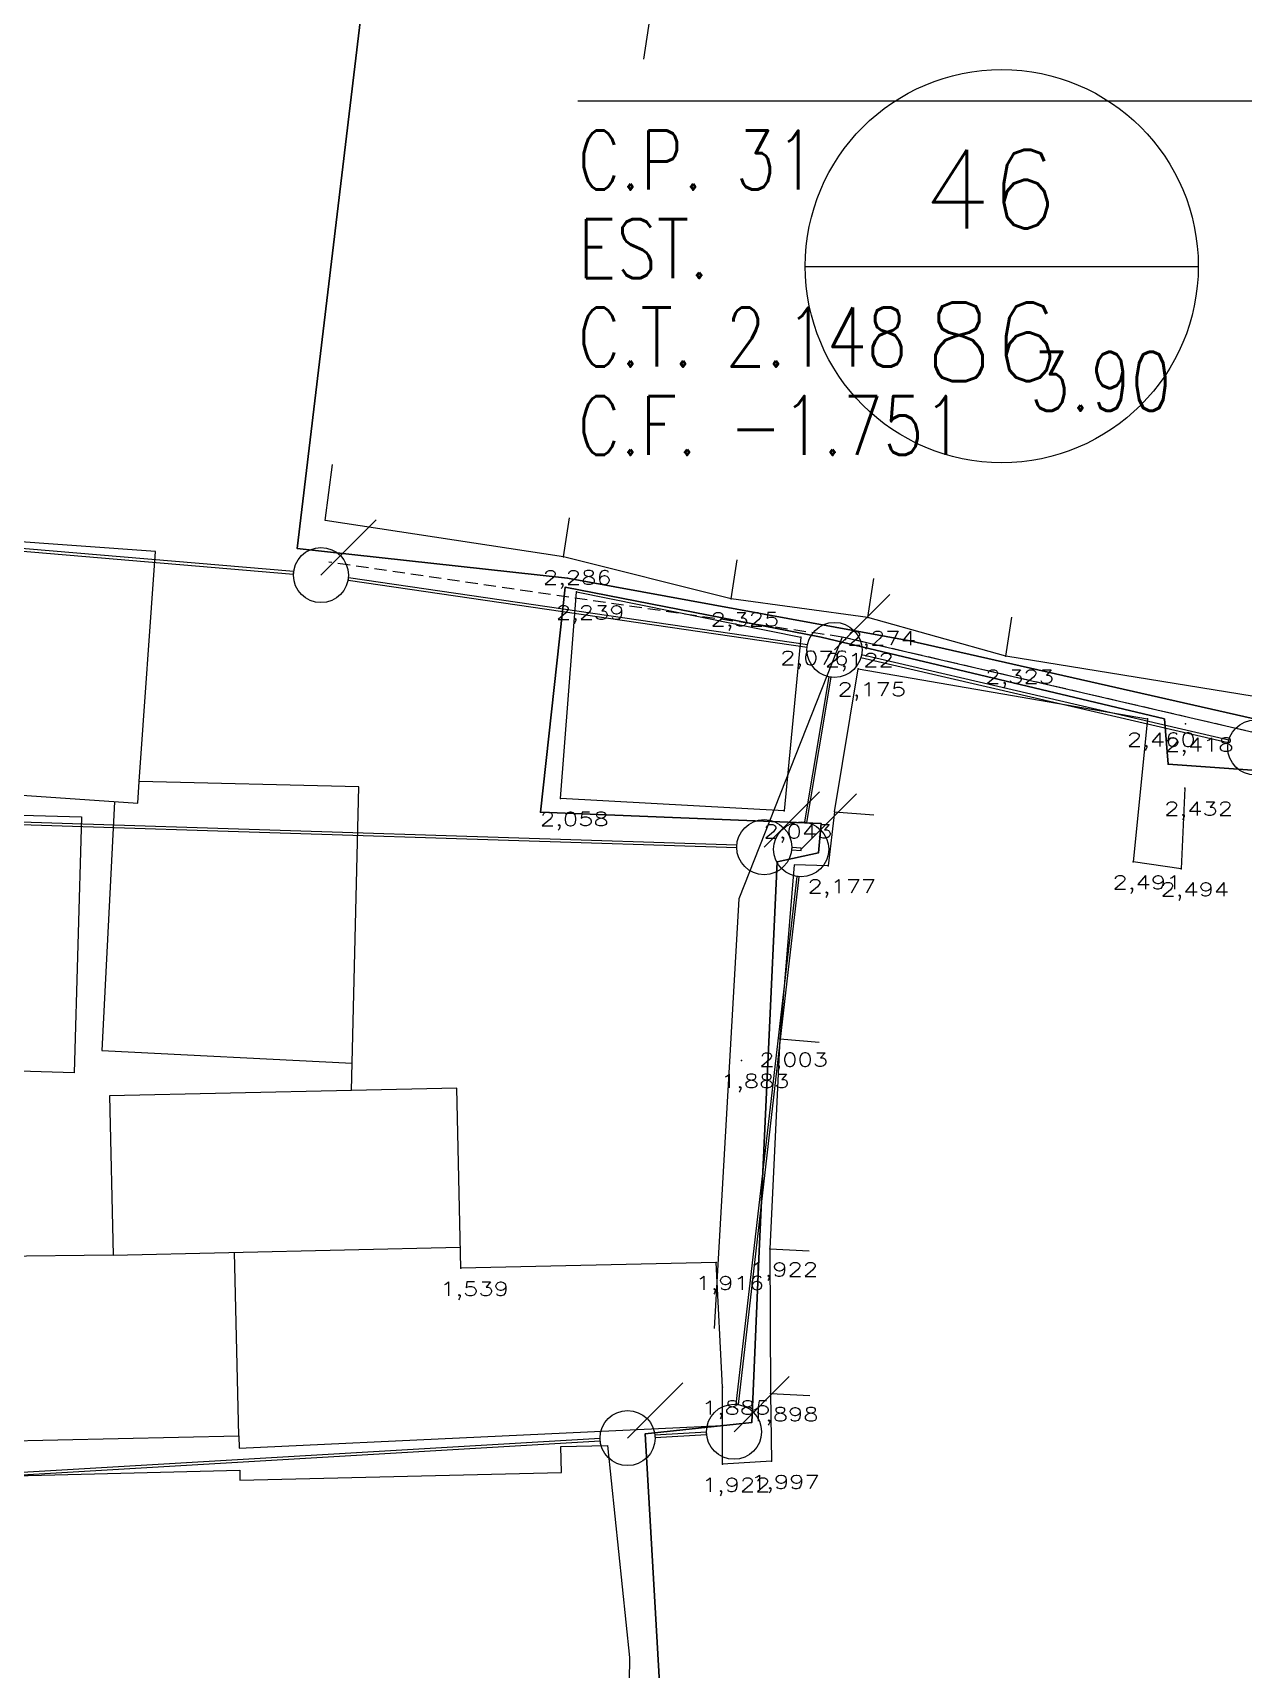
# Model space of a CAD drawing. Extents: x -160 to 364724, y -100 to 7353297.
# Drawn here: x 359186.83 to 359217.64, y 7352685.09 to 7352726.71 of the extents above; entities that cross this region are included whole.
import ezdxf
from ezdxf.enums import TextEntityAlignment as Align

# ---------------------------------------------------------------- set-up
doc = ezdxf.new("R2010")
doc.units = 0
doc.header["$LTSCALE"] = 5
for name, pattern in [('CENTER2', [1.125, 0.75, -0.125, 0.125, -0.125]), ('CONTINUO', [0]), ('DASHDOT2', [12.7, 6.35, -3.175, 0, -3.175]), ('HIDDEN2', [0.1875, 0.125, -0.0625])]:
    doc.linetypes.add(name, pattern=pattern)
for name, color, linetype in [('0-quadras', 6, 'Continuous'), ('COTAS', 1, 'Continuous'), ('ID_TRECHO_PV', 7, 'Continuous'), ('LIN - REDE EXISTENTE SECUNDÁRIA', 2, 'Continuous'), ('LT-COTAS', 7, 'CONTINUO'), ('ortofoto', 7, 'Continuous'), ('P_Eixo', 1, 'CENTER2'), ('PONTOS-AGUA_U', 7, 'Continuous'), ('PS_PONTOS_IDENTIFICACAO_LIN', 7, 'Continuous'), ('PS_PONTOS_IDENTIFICACAO_TXT', 7, 'Continuous'), ('TEXTO', 7, 'Continuous'), ('TUBO_PE_80_NTS194_PN_12_5', 7, 'Continuous')]:
    doc.layers.add(name, color=color, linetype=linetype)
doc.layers.add('LT-ALINHAMENTO-PREDIAL', color=4, linetype='DASHDOT2', lineweight=25)
doc.styles.add('ROMANS', font='ROMANS.shx', dxfattribs={"height": 2})
doc.styles.add('SABESP', font='ROMANS.shx', dxfattribs={"height": 2})
doc.styles.add('simplex', font='simplex.shx', dxfattribs={"width": 0.8})
doc.styles.get("Standard").update_dxf_attribs({"font": 'arial.ttf'})
picture_1 = doc.add_image_def('image1.tif', size_in_pixel=(14710, 13573))

# ---------------------------------------------------------------- blocks, each defined once
blk = doc.blocks.new('SIMB_PONTO')
at = {"color": 0}
blk.add_point((0, 0), dxfattribs=at)
for tag in ['COTA', 'PONTO', 'DESC']:
    blk.add_attdef(tag, (0, 0), '', height=1)
blk = doc.blocks.new('*U957', base_point=(550.6981, 290.3575))
blk.add_circle((550.6981, 290.3575), 0.14)
blk = doc.blocks.new('*U958', base_point=(550.6981, 290.3575))
blk.add_circle((550.6981, 290.3575), 0.14)
blk = doc.blocks.new('*U959', base_point=(550.6981, 290.3575))
blk.add_circle((550.6981, 290.3575), 0.14)
blk = doc.blocks.new('*U962', base_point=(550.6981, 290.3575))
blk.add_circle((550.6981, 290.3575), 0.14)
blk = doc.blocks.new('*U963', base_point=(550.6981, 290.3575))
blk.add_circle((550.6981, 290.3575), 0.14)
blk = doc.blocks.new('*U964', base_point=(550.6981, 290.3575))
blk.add_circle((550.6981, 290.3575), 0.14)
blk = doc.blocks.new('*U965', base_point=(550.6981, 290.3575))
blk.add_circle((550.6981, 290.3575), 0.14)

msp = doc.modelspace()

# ---------------------------------------------------------------- linework, layer by layer
at = {"layer": '0-quadras', "color": 5, "lineweight": 30, "ltscale": 0.3}
for points in [[(359224.857, 7352733.467), (359222.726, 7352721.624), (359222.948, 7352719.044), (359263.975, 7352713.413), (359264.104, 7352712.276), (359271.963, 7352711.72), (359271.384, 7352704.718), (359246.899, 7352706.436), (359218.099, 7352709.223), (359209.155, 7352711.245), (359200.443, 7352712.842), (359193.564, 7352713.594), (359195.482, 7352729.616)], [(359203.002, 7352680.914), (359202.416, 7352691.073), (359205.134, 7352691.366), (359205.316, 7352695.725), (359205.771, 7352705.622), (359206.831, 7352705.856), (359206.891, 7352706.603), (359199.752, 7352706.887), (359200.379, 7352712.61), (359206.892, 7352711.341), (359215.63, 7352709.262), (359215.722, 7352708.108), (359236.988, 7352706.59), (359248.112, 7352705.563), (359271.296, 7352703.904), (359270.712, 7352696.715), (359270.273, 7352690.189), (359239.574, 7352690.304), (359239.583, 7352688.08), (359248.568, 7352688.115), (359248.573, 7352689.141), (359270.236, 7352689.021), (359270.181, 7352679.778)]]:
    msp.add_lwpolyline(points, dxfattribs=at)
at = {"layer": 'COTAS', "ltscale": 4}
msp.add_line((359206.49, 7352720.77), (359216.49, 7352720.77), dxfattribs=at)
msp.add_line((359206.49, 7352720.77), (359216.49, 7352720.77), dxfattribs=at)
at = {"layer": 'COTAS'}
msp.add_circle((359211.49, 7352720.777), 5, dxfattribs=at)
msp.add_circle((359211.49, 7352720.777), 5, dxfattribs=at)
at = {"layer": 'ID_TRECHO_PV'}
for p, q in [((359194.167, 7352712.918), (359195.574, 7352714.325)), ((359207.234, 7352711.015), (359208.641, 7352712.422)), ((359205.445, 7352705.998), (359206.852, 7352707.405)), ((359206.386, 7352705.944), (359207.793, 7352707.352)), ((359201.968, 7352690.969), (359203.375, 7352692.376)), ((359204.677, 7352691.128), (359206.084, 7352692.535))]:
    msp.add_line(p, q, dxfattribs=at)
at = {"layer": 'LIN - REDE EXISTENTE SECUNDÁRIA', "flags": 128}
msp.add_lwpolyline([(359273.584, 7352704.196), (359241.425, 7352706.491), (359218.139, 7352708.859), (359207.433, 7352711.343), (359204.797, 7352704.684), (359204.176, 7352693.755)], dxfattribs=at)
at = {"layer": 'LT-ALINHAMENTO-PREDIAL', "color": 8, "flags": 128}
for points, elevation in [([(359202.724, 7352728.346), (359202.376, 7352726.038)], 2.396), ([(359271.923, 7352703.512), (359258.267, 7352704.415), (359251.318, 7352705.043), (359247.968, 7352705.224), (359245.053, 7352705.585), (359237.176, 7352706.197), (359233.417, 7352706.143), (359229.339, 7352706.526), (359225.572, 7352706.791), (359216.149, 7352707.5)], 2.278)]:
    msp.add_lwpolyline(points, dxfattribs=dict(at, elevation=elevation))
at = {"layer": 'LT-ALINHAMENTO-PREDIAL', "color": 8, "ltscale": 3, "flags": 128}
for points, elevation in [([(359200.339, 7352713.383), (359194.276, 7352714.309), (359194.464, 7352715.731)], 2.286), ([(359200.339, 7352713.383), (359200.49, 7352714.372)], 2.286), ([(359184.229, 7352713.924), (359183.778, 7352707.517), (359189.506, 7352707.114), (359189.545, 7352707.667)], 2.278), ([(359189.545, 7352707.667), (359189.957, 7352713.52), (359184.229, 7352713.924)], 2.278), ([(359218.694, 7352709.703), (359211.597, 7352710.859), (359208.08, 7352711.84), (359204.604, 7352712.318), (359200.339, 7352713.383)], 2.552), ([(359204.604, 7352712.318), (359204.755, 7352713.307)], 2.325), ([(359208.08, 7352711.84), (359208.231, 7352712.829)], 2.274), ([(359200.668, 7352712.492), (359206.376, 7352711.338), (359205.953, 7352706.924), (359200.265, 7352707.238), (359200.668, 7352712.492)], 2.239), ([(359211.597, 7352710.859), (359211.748, 7352711.848)], 2.323), ([(359207.234, 7352706.9), (359207.834, 7352710.538), (359215.199, 7352709.26), (359214.835, 7352705.629)], 2.072), ([(359197.725, 7352695.289), (359197.621, 7352699.872), (359194.942, 7352699.811), (359195.127, 7352707.533), (359189.545, 7352707.667)], 2.278), ([(359216.149, 7352707.5), (359216.052, 7352705.449), (359214.835, 7352705.629)], 2.278), ([(359188.915, 7352707.155), (359188.594, 7352700.825), (359194.959, 7352700.503)], 2.278), ([(359207.234, 7352706.9), (359207.072, 7352705.526), (359206.206, 7352705.55), (359205.847, 7352701.12), (359205.592, 7352695.781), (359205.604, 7352692.1), (359205.634, 7352690.379), (359204.381, 7352690.304), (359204.38, 7352692.266), (359204.22, 7352695.437), (359197.725, 7352695.289)], 2.278), ([(359207.234, 7352706.9), (359208.231, 7352706.819)], 2.072), ([(359205.847, 7352701.12), (359206.844, 7352701.039)], 2.003), ([(359194.942, 7352699.811), (359188.783, 7352699.67), (359188.876, 7352695.624), (359197.713, 7352695.826)], 2.278), ([(359188.876, 7352695.624), (359183.453, 7352695.554), (359179.793, 7352695.591), (359179.899, 7352690.755), (359192.075, 7352691.024), (359191.969, 7352695.695)], 2.278), ([(359205.592, 7352695.781), (359206.591, 7352695.735)], 1.922), ([(359205.604, 7352692.1), (359206.603, 7352692.054)], 1.898), ([(359192.075, 7352691.024), (359192.082, 7352690.714), (359204.381, 7352691.285)], 2.278)]:
    msp.add_lwpolyline(points, dxfattribs=dict(at, elevation=elevation))
for points in [[(359173.686, 7352706.493), (359173.707, 7352707.149), (359188.073, 7352706.772), (359187.886, 7352700.262), (359175.275, 7352700.647), (359175.282, 7352700.871), (359173.506, 7352700.925)], [(359185.914, 7352681.591), (359186.043, 7352690.002), (359192.099, 7352690.152), (359192.106, 7352689.894), (359200.284, 7352690.097), (359200.268, 7352690.75), (359201.46, 7352690.78), (359202.021, 7352685.389), (359201.956, 7352681.248), (359196.416, 7352680.926), (359196.396, 7352681.264), (359192.4, 7352681.047), (359189.634, 7352681.095), (359189.638, 7352681.345), (359185.914, 7352681.591)]]:
    msp.add_lwpolyline(points, dxfattribs=at)
at = {"layer": 'P_Eixo', "color": 1, "linetype": 'HIDDEN2', "ltscale": 0.5}
msp.add_line((359218.139, 7352708.859), (359207.433, 7352711.343), dxfattribs=at)
at = {"layer": 'P_Eixo', "linetype": 'HIDDEN2', "ltscale": 0.5}
msp.add_lwpolyline([(359207.433, 7352711.343), (359194.366, 7352713.247)], dxfattribs=at)
at = {"layer": 'PS_PONTOS_IDENTIFICACAO_LIN', "linetype": 'Continuous'}
msp.add_lwpolyline([(359222.726, 7352721.624), (359219.905, 7352724.974), (359200.705, 7352724.974)], dxfattribs=at)
at = {"layer": 'TUBO_PE_80_NTS194_PN_12_5', "linetype": 'Continuous'}
for points in [[(359178.603, 7352714.233), (359178.601, 7352714.202), (359193.467, 7352712.946), (359193.47, 7352712.977), (359193.473, 7352713.008), (359178.606, 7352714.265)], [(359194.859, 7352712.817), (359194.855, 7352712.786), (359206.538, 7352711.084), (359206.542, 7352711.115), (359206.547, 7352711.147), (359194.864, 7352712.848)], [(359207.915, 7352710.856), (359207.908, 7352710.826), (359217.251, 7352708.658), (359217.258, 7352708.689), (359217.265, 7352708.719), (359207.923, 7352710.887)], [(359206.502, 7352706.635), (359206.533, 7352706.629), (359207.15, 7352710.319), (359207.119, 7352710.324), (359207.088, 7352710.33), (359206.471, 7352706.64)], [(359175.687, 7352706.953), (359175.686, 7352706.922), (359204.745, 7352705.989), (359204.746, 7352706.02), (359204.747, 7352706.052), (359175.688, 7352706.985)], [(359206.143, 7352705.958), (359206.142, 7352705.927), (359206.385, 7352705.913), (359206.386, 7352705.944), (359206.388, 7352705.976), (359206.145, 7352705.99)], [(359204.757, 7352691.823), (359204.788, 7352691.82), (359206.338, 7352705.246), (359206.306, 7352705.25), (359206.275, 7352705.253), (359204.726, 7352691.827)], [(359202.666, 7352691.01), (359202.668, 7352690.979), (359203.98, 7352691.056), (359203.979, 7352691.087), (359203.977, 7352691.119), (359202.665, 7352691.042)], [(359182.231, 7352689.809), (359182.233, 7352689.777), (359201.272, 7352690.897), (359201.27, 7352690.928), (359201.268, 7352690.96), (359182.23, 7352689.84)]]:
    msp.add_lwpolyline(points, close=True, dxfattribs=at)

# ---------------------------------------------------------------- block references
at = {"layer": 'LT-COTAS', "color": 3}
ref = msp.add_blockref('SIMB_PONTO', (359200.339, 7352713.383, 2.286), dxfattribs=at)
ref.add_attrib('COTA', '2,286', dxfattribs={"layer": '0', "color": 8, "height": 0.35, "style": 'simplex', "width": 1.26506, "flags": 8}).set_placement((359199.814, 7352712.683), (359201.564, 7352712.683), align=Align.FIT)
for p in [(359200.339, 7352713.383, 2.286), (359200.668, 7352712.492, 2.239), (359204.604, 7352712.318, 2.325), (359208.08, 7352711.84, 2.274), (359206.376, 7352711.338, 2.076), (359207.516, 7352711.282, 2.122), (359211.597, 7352710.859, 2.323), (359207.834, 7352710.538, 2.175), (359215.199, 7352709.26, 2.46), (359216.165, 7352709.132, 2.418), (359216.149, 7352707.5, 2.432), (359200.265, 7352707.238, 2.058), (359205.953, 7352706.924, 2.043), (359214.835, 7352705.629, 2.491), (359207.072, 7352705.526, 2.177), (359216.052, 7352705.449, 2.494), (359205.847, 7352701.12, 2.003), (359204.867, 7352700.575, 1.883), (359205.592, 7352695.781, 1.922), (359197.725, 7352695.289, 1.539), (359204.22, 7352695.437, 1.916), (359204.38, 7352692.266, 1.885), (359205.604, 7352692.1, 1.898), (359204.381, 7352690.304, 1.922), (359205.634, 7352690.379, 1.997)]:
    msp.add_blockref('SIMB_PONTO', p, dxfattribs=at)
ref = msp.add_blockref('SIMB_PONTO', (359200.668, 7352712.492, 2.239), dxfattribs=at)
ref.add_attrib('COTA', '2,239', dxfattribs={"layer": '0', "color": 8, "height": 0.35, "style": 'simplex', "width": 1.26506, "flags": 8}).set_placement((359200.143, 7352711.792), (359201.893, 7352711.792), align=Align.FIT)
ref = msp.add_blockref('SIMB_PONTO', (359204.604, 7352712.318, 2.325), dxfattribs=at)
ref.add_attrib('COTA', '2,325', dxfattribs={"layer": '0', "color": 8, "height": 0.35, "style": 'simplex', "width": 1.25, "flags": 8}).set_placement((359204.079, 7352711.618), (359205.829, 7352711.618), align=Align.FIT)
ref = msp.add_blockref('SIMB_PONTO', (359208.08, 7352711.84, 2.274), dxfattribs=at)
ref.add_attrib('COTA', '2,274', dxfattribs={"layer": '0', "color": 8, "height": 0.35, "style": 'simplex', "width": 1.235294, "flags": 8}).set_placement((359207.555, 7352711.14), (359209.305, 7352711.14), align=Align.FIT)
ref = msp.add_blockref('SIMB_PONTO', (359206.376, 7352711.338, 2.076), dxfattribs=at)
ref.add_attrib('COTA', '2,076', dxfattribs={"layer": '0', "color": 8, "height": 0.35, "style": 'simplex', "width": 1.26506, "flags": 8}).set_placement((359205.851, 7352710.638), (359207.601, 7352710.638), align=Align.FIT)
ref = msp.add_blockref('SIMB_PONTO', (359207.516, 7352711.282, 2.122), dxfattribs=at)
ref.add_attrib('COTA', '2,122', dxfattribs={"layer": '0', "color": 8, "height": 0.35, "style": 'simplex', "width": 1.3125, "flags": 8}).set_placement((359206.991, 7352710.582), (359208.741, 7352710.582), align=Align.FIT)
ref = msp.add_blockref('SIMB_PONTO', (359211.597, 7352710.859, 2.323), dxfattribs=at)
ref.add_attrib('COTA', '2,323', dxfattribs={"layer": '0', "color": 8, "height": 0.35, "style": 'simplex', "width": 1.25, "flags": 8}).set_placement((359211.072, 7352710.159), (359212.822, 7352710.159), align=Align.FIT)
ref = msp.add_blockref('SIMB_PONTO', (359207.834, 7352710.538, 2.175), dxfattribs=at)
ref.add_attrib('COTA', '2,175', dxfattribs={"layer": '0', "color": 8, "height": 0.35, "style": 'simplex', "width": 1.3125, "flags": 8}).set_placement((359207.309, 7352709.838), (359209.059, 7352709.838), align=Align.FIT)
ref = msp.add_blockref('SIMB_PONTO', (359215.199, 7352709.26, 2.46), dxfattribs=at)
ref.add_attrib('COTA', '2,460', dxfattribs={"layer": '0', "color": 8, "height": 0.35, "style": 'simplex', "width": 1.25, "flags": 8}).set_placement((359214.674, 7352708.56), (359216.424, 7352708.56), align=Align.FIT)
at = {"layer": 'LT-COTAS'}
ref = msp.add_blockref('SIMB_PONTO', (359216.165, 7352709.132, 2.418), dxfattribs=at)
ref.add_attrib('COTA', '2,418', dxfattribs={"layer": '0', "color": 8, "height": 0.35, "style": 'simplex', "width": 1.3125, "flags": 8}).set_placement((359215.64, 7352708.432), (359217.39, 7352708.432), align=Align.FIT)
at = {"layer": 'LT-COTAS', "color": 3}
ref = msp.add_blockref('SIMB_PONTO', (359216.165, 7352709.132, 2.418), dxfattribs=at)
ref.add_attrib('COTA', '2,418', dxfattribs={"layer": '0', "color": 8, "height": 0.35, "style": 'simplex', "width": 1.3125, "flags": 8}).set_placement((359215.64, 7352708.432), (359217.39, 7352708.432), align=Align.FIT)
at = {"layer": 'LT-COTAS'}
for p in [(359216.165, 7352709.132, 2.418), (359216.149, 7352707.5, 2.432)]:
    msp.add_blockref('SIMB_PONTO', p, dxfattribs=at)
ref = msp.add_blockref('SIMB_PONTO', (359216.149, 7352707.5, 2.432), dxfattribs=at)
ref.add_attrib('COTA', '2,432', dxfattribs={"layer": '0', "color": 8, "height": 0.35, "style": 'simplex', "width": 1.25, "flags": 8}).set_placement((359215.624, 7352706.8), (359217.374, 7352706.8), align=Align.FIT)
at = {"layer": 'LT-COTAS', "color": 3}
ref = msp.add_blockref('SIMB_PONTO', (359216.149, 7352707.5, 2.432), dxfattribs=at)
ref.add_attrib('COTA', '2,432', dxfattribs={"layer": '0', "color": 8, "height": 0.35, "style": 'simplex', "width": 1.25, "flags": 8}).set_placement((359215.624, 7352706.8), (359217.374, 7352706.8), align=Align.FIT)
ref = msp.add_blockref('SIMB_PONTO', (359200.265, 7352707.238, 2.058), dxfattribs=at)
ref.add_attrib('COTA', '2,058', dxfattribs={"layer": '0', "color": 8, "height": 0.35, "style": 'simplex', "width": 1.25, "flags": 8}).set_placement((359199.74, 7352706.538), (359201.49, 7352706.538), align=Align.FIT)
ref = msp.add_blockref('SIMB_PONTO', (359205.953, 7352706.924, 2.043), dxfattribs=at)
ref.add_attrib('COTA', '2,043', dxfattribs={"layer": '0', "color": 8, "height": 0.35, "style": 'simplex', "width": 1.25, "flags": 8}).set_placement((359205.428, 7352706.224), (359207.178, 7352706.224), align=Align.FIT)
ref = msp.add_blockref('SIMB_PONTO', (359214.835, 7352705.629, 2.491), dxfattribs=at)
ref.add_attrib('COTA', '2,491', dxfattribs={"layer": '0', "color": 8, "height": 0.35, "style": 'simplex', "width": 1.4, "flags": 8}).set_placement((359214.31, 7352704.929), (359216.06, 7352704.929), align=Align.FIT)
ref = msp.add_blockref('SIMB_PONTO', (359207.072, 7352705.526, 2.177), dxfattribs=at)
ref.add_attrib('COTA', '2,177', dxfattribs={"layer": '0', "color": 8, "height": 0.35, "style": 'simplex', "width": 1.3125, "flags": 8}).set_placement((359206.547, 7352704.826), (359208.297, 7352704.826), align=Align.FIT)
ref = msp.add_blockref('SIMB_PONTO', (359216.052, 7352705.449, 2.494), dxfattribs=at)
ref.add_attrib('COTA', '2,494', dxfattribs={"layer": '0', "color": 8, "height": 0.35, "style": 'simplex', "width": 1.235294, "flags": 8}).set_placement((359215.527, 7352704.749), (359217.277, 7352704.749), align=Align.FIT)
ref = msp.add_blockref('SIMB_PONTO', (359205.847, 7352701.12, 2.003), dxfattribs=at)
ref.add_attrib('COTA', '2,003', dxfattribs={"layer": '0', "color": 8, "height": 0.35, "style": 'simplex', "width": 1.25, "flags": 8}).set_placement((359205.322, 7352700.42), (359207.072, 7352700.42), align=Align.FIT)
ref = msp.add_blockref('SIMB_PONTO', (359204.867, 7352700.575, 1.883), dxfattribs=at)
ref.add_attrib('COTA', '1,883', dxfattribs={"layer": '0', "color": 8, "height": 0.35, "style": 'simplex', "width": 1.3125, "flags": 8}).set_placement((359204.342, 7352699.875), (359206.092, 7352699.875), align=Align.FIT)
ref = msp.add_blockref('SIMB_PONTO', (359205.592, 7352695.781, 1.922), dxfattribs=at)
ref.add_attrib('COTA', '1,922', dxfattribs={"layer": '0', "color": 8, "height": 0.35, "style": 'simplex', "width": 1.3125, "flags": 8}).set_placement((359205.067, 7352695.081), (359206.817, 7352695.081), align=Align.FIT)
ref = msp.add_blockref('SIMB_PONTO', (359197.725, 7352695.289, 1.539), dxfattribs=at)
ref.add_attrib('COTA', '1,539', dxfattribs={"layer": '0', "color": 8, "height": 0.35, "style": 'simplex', "width": 1.329114, "flags": 8}).set_placement((359197.2, 7352694.589), (359198.95, 7352694.589), align=Align.FIT)
ref = msp.add_blockref('SIMB_PONTO', (359204.22, 7352695.437, 1.916), dxfattribs=at)
ref.add_attrib('COTA', '1,916', dxfattribs={"layer": '0', "color": 8, "height": 0.35, "style": 'simplex', "width": 1.4, "flags": 8}).set_placement((359203.695, 7352694.737), (359205.445, 7352694.737), align=Align.FIT)
ref = msp.add_blockref('SIMB_PONTO', (359204.38, 7352692.266, 1.885), dxfattribs=at)
ref.add_attrib('COTA', '1,885', dxfattribs={"layer": '0', "color": 8, "height": 0.35, "style": 'simplex', "width": 1.3125, "flags": 8}).set_placement((359203.855, 7352691.566), (359205.605, 7352691.566), align=Align.FIT)
ref = msp.add_blockref('SIMB_PONTO', (359205.604, 7352692.1, 1.898), dxfattribs=at)
ref.add_attrib('COTA', '1,898', dxfattribs={"layer": '0', "color": 8, "height": 0.35, "style": 'simplex', "width": 1.3125, "flags": 8}).set_placement((359205.079, 7352691.4), (359206.829, 7352691.4), align=Align.FIT)
ref = msp.add_blockref('SIMB_PONTO', (359204.381, 7352690.304, 1.922), dxfattribs=at)
ref.add_attrib('COTA', '1,922', dxfattribs={"layer": '0', "color": 8, "height": 0.35, "style": 'simplex', "width": 1.3125, "flags": 8}).set_placement((359203.856, 7352689.604), (359205.606, 7352689.604), align=Align.FIT)
ref = msp.add_blockref('SIMB_PONTO', (359205.634, 7352690.379, 1.997), dxfattribs=at)
ref.add_attrib('COTA', '1,997', dxfattribs={"layer": '0', "color": 8, "height": 0.35, "style": 'simplex', "width": 1.3125, "flags": 8}).set_placement((359205.109, 7352689.679), (359206.859, 7352689.679), align=Align.FIT)
at = {"layer": 'PONTOS-AGUA_U', "xscale": 5, "yscale": 5, "zscale": 5}
for name, p in [('*U959', (359194.167, 7352712.918)), ('*U958', (359207.234, 7352711.015)), ('*U957', (359217.94, 7352708.531)), ('*U962', (359205.445, 7352705.998)), ('*U963', (359206.386, 7352705.944)), ('*U965', (359201.968, 7352690.969)), ('*U964', (359204.677, 7352691.128))]:
    msp.add_blockref(name, p, dxfattribs=at)

# ---------------------------------------------------------------- texts
at = {"layer": 'PS_PONTOS_IDENTIFICACAO_TXT', "style": 'ROMANS', "width": 0.8}
for s, p in [('C.P. 31', (359200.705, 7352722.724)), ('EST. ', (359200.705, 7352720.474)), ('C.T. 2.148', (359200.705, 7352718.224)), ('3.90', (359212.205, 7352717.099)), ('C.F. -1.751', (359200.705, 7352715.974))]:
    msp.add_text(s, height=1.5, dxfattribs=at).set_placement(p)
at = {"layer": 'TEXTO', "style": 'SABESP'}
for s, p in [('46', (359211.2, 7352721.736)), ('46', (359211.2, 7352721.736)), ('86', (359211.259, 7352717.849)), ('86', (359211.259, 7352717.849))]:
    msp.add_text(s, height=2, dxfattribs=at).set_placement(p, align=Align.CENTER)

# ---------------------------------------------------------------- pictures from other files: only their frames are drawn
image = msp.add_image(picture_1, insert=(359073.892, 7352258.636), size_in_units=(734.398, 677.634), dxfattribs=dict(fade=70))
image.dxf.flags = 14
at = {"layer": 'ortofoto'}
image = msp.add_image(picture_1, insert=(359073.892, 7352258.636), size_in_units=(734.398, 677.634), dxfattribs=dict(at, fade=29))
image.dxf.flags = 14

doc.saveas('drawing.dxf')
